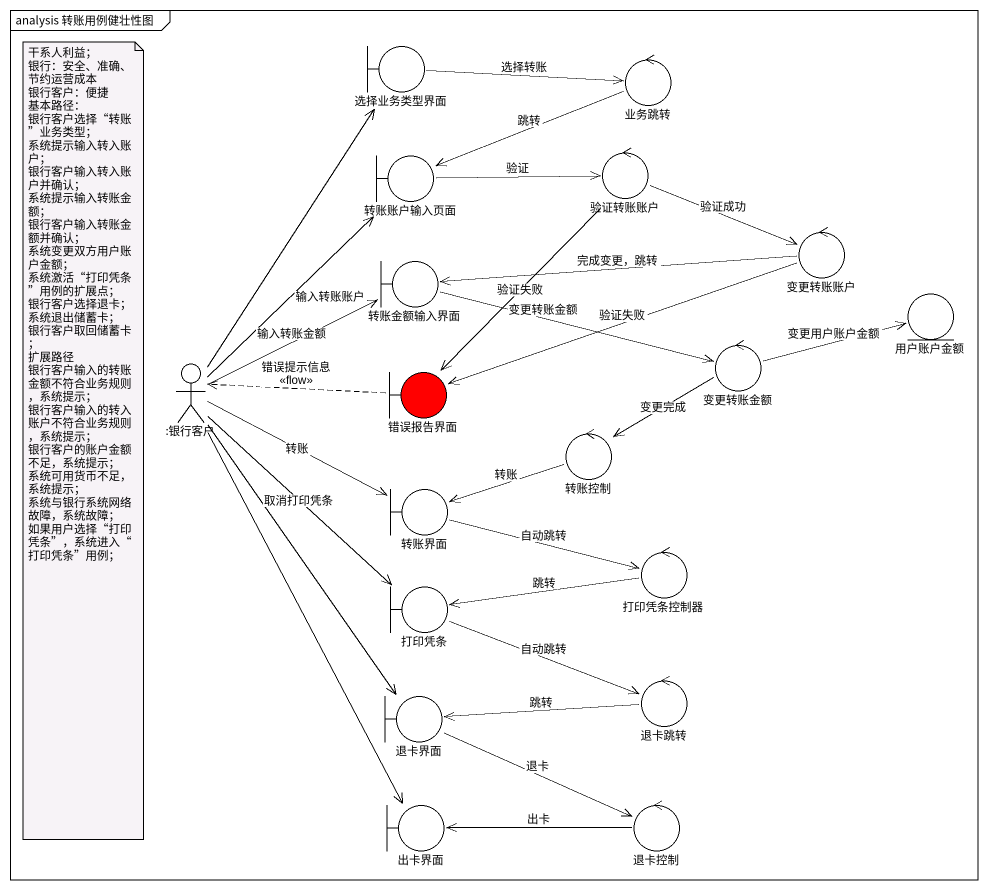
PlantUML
@startuml
mainframe analysis 转账用例健壮性图
boundary 选择业务类型界面
control 业务跳转
boundary 转账账户输入页面
control 验证转账账户
boundary 转账金额输入界面
control 变更转账账户
entity 用户账户金额
actor ":银行客户" as 银行客户
control 变更转账金额
boundary 错误报告界面 #FF0000
control 转账控制
boundary 转账界面
control 打印凭条控制器
boundary 打印凭条
boundary 退卡界面
control 退卡跳转
boundary 出卡界面
control 退卡控制
选择业务类型界面 -right-> 业务跳转 : 选择转账
业务跳转 -left-> 转账账户输入页面 : 跳转
转账账户输入页面 -right-> 验证转账账户 : 验证
验证转账账户 -right-> 变更转账账户 : 验证成功
验证转账账户 --> 错误报告界面 : 验证失败
转账金额输入界面 -right-> 变更转账金额 : 变更转账金额
变更转账账户 -left-> 转账金额输入界面 : 完成变更，跳转
变更转账账户 -left-> 错误报告界面 : 验证失败
银行客户 -up-> 选择业务类型界面
银行客户 -up-> 转账账户输入页面 : 输入转账账户
银行客户 -right-> 转账金额输入界面 : 输入转账金额
银行客户 -right-> 转账界面 : 转账
银行客户 --> 打印凭条 : 取消打印凭条
银行客户 --> 退卡界面
银行客户 --> 出卡界面
变更转账金额 -right-> 用户账户金额 : 变更用户账户金额
变更转账金额 -left-> 转账控制 : 变更完成
错误报告界面 .left.> 银行客户 : 错误提示信息\n<<flow>>
转账控制 -left-> 转账界面 : 转账
转账界面 -right-> 打印凭条控制器 : 自动跳转
打印凭条控制器 -left-> 打印凭条 : 跳转
打印凭条 -right-> 退卡跳转 : 自动跳转
退卡界面 -right-> 退卡控制 : 退卡
退卡跳转 -left-> 退卡界面 : 跳转
退卡控制 -left-> 出卡界面 : 出卡
note as N1
  干系人利益；
  银行：安全、准确、节约运营成本
  银行客户：便捷
  基本路径：
  银行客户选择“转账”业务类型；
  系统提示输入转入账户；
  银行客户输入转入账户并确认；
  系统提示输入转账金额；
  银行客户输入转账金额并确认；
  系统变更双方用户账户金额；
  系统激活“打印凭条”用例的扩展点；
  银行客户选择退卡；
  系统退出储蓄卡；
  银行客户取回储蓄卡；
  扩展路径
  银行客户输入的转账金额不符合业务规则，系统提示；
  银行客户输入的转入账户不符合业务规则，系统提示；
  银行客户的账户金额不足，系统提示；
  系统可用货币不足，系统提示；
  系统与银行系统网络故障，系统故障；
  如果用户选择“打印凭条”，系统进入“打印凭条”用例；
end note
@enduml
